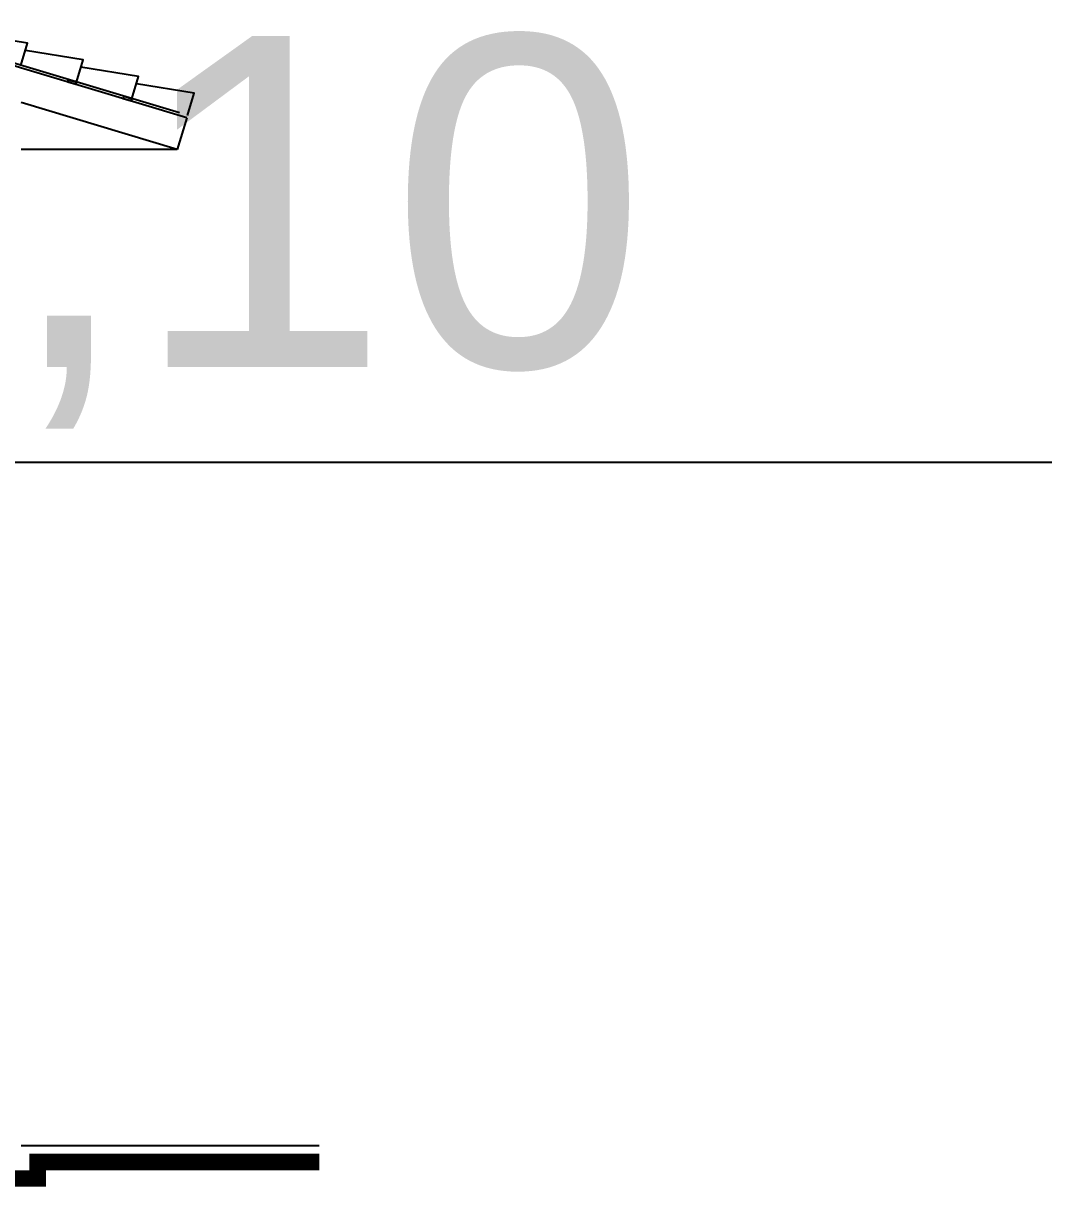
# Model space of a CAD drawing. Header units: metres. Extents: x 47789.1 to 47883.2, y 23415.6 to 23469.2.
# Drawn here: x 47877.02 to 47883.23, y 23451.55 to 23458.58 of the extents above; entities that cross this region are included whole.
import ezdxf

# ---------------------------------------------------------------- set-up
doc = ezdxf.new("R2010")
doc.units = ezdxf.units.M
doc.header["$LTSCALE"] = 0.25
for name, color, linetype in [('0 @ 0.05', 7, 'Continuous'), ('0 @ 0.1', 7, 'Continuous'), ('0 @ 1', 7, 'Continuous'), ('ARQ_VISTA 02', 2, 'Continuous'), ('ARQ_VISTA 03', 3, 'Continuous'), ('DET_VISTA 01', 1, 'Continuous'), ('SIMB_01', 1, 'Continuous'), ('SIMB_PREENCHIMENTO', 253, 'Continuous'), ('SIMB_TXT', 1, 'Continuous')]:
    doc.layers.add(name, color=color, linetype=linetype)
doc.layers.add('ARQ_CINZA 02', color=251, linetype='Continuous', lineweight=9)
doc.styles.add('SIMB', font='arial.ttf')

# ---------------------------------------------------------------- blocks, each defined once
blk = doc.blocks.new('*U218')
at = {"layer": 'SIMB_PREENCHIMENTO', "transparency": 33554587}
h = blk.add_hatch(color=256, dxfattribs=at)
h.dxf.hatch_style = 1
h.paths.add_polyline_path([(1.5625, 1.5625), (0, 1.5625), (0, 0)])
at = {"layer": 'SIMB_01'}
for p, q in [((0, 5.2769), (0, 0)), ((-1.25, 4.0269), (10.1808, 4.0269))]:
    blk.add_line(p, q, dxfattribs=at)
blk.add_lwpolyline([(-1.5625, 1.5625), (0, 0), (1.5625, 1.5625), (-1.5625, 1.5625)], dxfattribs=at)
at = {"layer": 'SIMB_TXT', "style": 'SIMB'}
blk.add_attdef('00,00', (2.2989, 4.6028), '', height=2, dxfattribs=at)
blk = doc.blocks.new('*U349')
at = {"layer": '0 @ 0.05', "xscale": 0.05, "yscale": 0.05, "zscale": 0.05}
blk.add_blockref('*U218', (47873.0537, 23451.9), dxfattribs=at).add_auto_attribs({'00,00': '0,10'})
at = {"layer": '0 @ 0.1', "xscale": 0.1, "yscale": 0.1, "zscale": 0.1}
blk.add_blockref('*U218', (47873.0537, 23451.9), dxfattribs=at).add_auto_attribs({'00,00': '0,10'})
at = {"layer": '0 @ 1'}
blk.add_blockref('*U218', (47873.0537, 23451.9), dxfattribs=at).add_auto_attribs({'00,00': '0,10'})

msp = doc.modelspace()

# ---------------------------------------------------------------- linework, layer by layer
at = {"layer": 'ARQ_CINZA 02', "const_width": 0.1}
msp.add_lwpolyline([(47865.0599, 23451.7), (47867.9599, 23451.7), (47867.9599, 23451.6), (47877.1099, 23451.6), (47877.1099, 23451.7), (47878.8099, 23451.7)], dxfattribs=at)
at = {"layer": 'ARQ_VISTA 02'}
for points in [[(47877.3437, 23458.2243), (47877.3394, 23458.2099), (47877.2915, 23458.2243), (47877.2958, 23458.2387), (47877.3437, 23458.2243)], [(47877.6789, 23458.1237), (47877.6746, 23458.1094), (47877.6267, 23458.1237), (47877.631, 23458.1381), (47877.6789, 23458.1237)]]:
    msp.add_lwpolyline(points, dxfattribs=at)
at = {"layer": 'ARQ_VISTA 03'}
msp.add_line((47877.0099, 23451.8), (47878.8099, 23451.8), dxfattribs=at)
at = {"layer": 'DET_VISTA 01'}
for p, q in [((47877.9663, 23458.0375), (47876.1596, 23458.5795)), ((47878.0099, 23458.0088), (47876.1683, 23458.5613)), ((47877.9524, 23457.8172), (47877.0099, 23458.1)), ((47878.0099, 23458.0088), (47877.9524, 23457.8172)), ((47877.9524, 23457.8172), (47877.0099, 23457.8172))]:
    msp.add_line(p, q, dxfattribs=at)
for points in [[(47877.0084, 23458.3249), (47877.0487, 23458.459), (47876.7, 23458.5149)], [(47877.3437, 23458.2243), (47877.3839, 23458.3584), (47877.0353, 23458.4143)], [(47877.6789, 23458.1237), (47877.7192, 23458.2578), (47877.3705, 23458.3137)], [(47878.0142, 23458.0232), (47878.0544, 23458.1573), (47877.7057, 23458.2131)]]:
    msp.add_lwpolyline(points, dxfattribs=at)

# ---------------------------------------------------------------- block references
msp.add_blockref('*U349', (0, 0))

doc.saveas('drawing.dxf')
